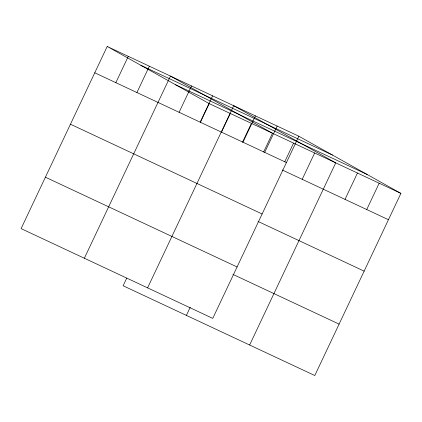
<?xml version="1.0" encoding="UTF-8"?>
<svg xmlns="http://www.w3.org/2000/svg" width="422" height="422" viewBox="0 0 422 422"><rect width="100%" height="100%" fill="white"/><g stroke="black" fill="none" stroke-linecap="round" stroke-linejoin="round"><path stroke-width="0.63" d="M107.204 46.467L21.1 228.618L212.767 318.383L298.871 136.232L107.204 46.467L209.233 103.617L400.9 193.381L314.796 375.533L123.129 285.768L126.721 278.172M115.839 82.67L128.288 56.342M136.923 92.545L149.367 66.217M84.353 258.238L170.451 76.087L272.485 133.241L263.634 151.962M179.092 112.294L191.535 85.961M200.17 122.169L212.619 95.836M200.381 122.343L209.233 103.617M147.6 287.862L233.704 105.711L335.733 162.86L249.629 345.011M221.466 132.218L230.317 113.492M242.55 142.093L251.401 123.366M242.977 142.214L255.426 115.886M186.382 315.392L190.248 307.211M264.7 152.389L277.148 126.057M284.718 161.837L293.564 143.116M302.205 179.318L314.648 152.991M345.011 199.369L357.455 173.036M366.734 209.539L379.178 183.211M140.874 65.326L332.541 155.09M175.563 84.759L367.23 174.523M94.755 72.795L286.422 162.56M282.292 169.992L388.451 219.714M70.448 124.216L262.115 213.98M257.984 221.413L364.149 271.135M45.407 177.198L237.074 266.962M232.944 274.395L339.103 324.112M298.871 136.232L400.9 193.381"/></g></svg>
